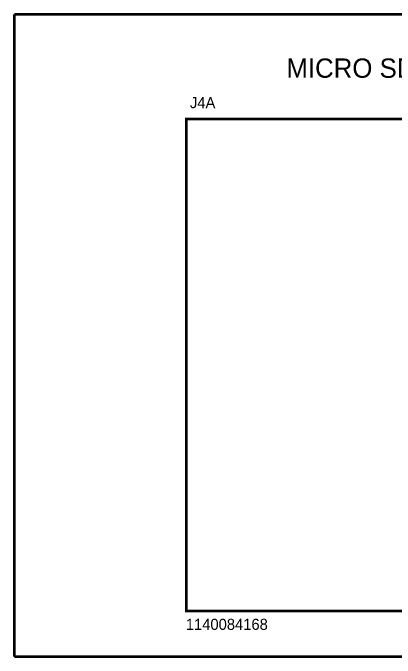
# Model space of a CAD drawing. Header units: inches. Extents: x 0 to 16.9, y 0 to 11.7.
# Drawn here: x 8.262 to 9.974, y 3.813 to 6.699 of the extents above; entities that cross this region are included whole.
import ezdxf

# ---------------------------------------------------------------- set-up
doc = ezdxf.new("R2010")
doc.units = ezdxf.units.IN
doc.header["$MEASUREMENT"] = 0
doc.layers.add('Sheet', color=255, linetype='Continuous')

msp = doc.modelspace()

# ---------------------------------------------------------------- linework, layer by layer
at = {"layer": 'Sheet'}
for points in [[(8.2677, 6.6926, 0.0118, 0.0118, 0), (8.2677, 3.8188, 0.0118, 0.0118, 0)], [(12.991, 6.6922, 0.0118, 0.0118, 0), (8.2677, 6.6922, 0.0118, 0.0118, 0)], [(8.2677, 3.8184, 0.0118, 0.0118, 0), (12.991, 3.8184, 0.0118, 0.0118, 0)]]:
    msp.add_lwpolyline(points, format="xyseb", dxfattribs=at)
for points in [[(9.0385, 6.2234, 0.0118, 0.0118, 0), (11.1382, 6.2234, 0.0118, 0.0118, 0), (11.1382, 4.0233, 0.0118, 0.0118, 0), (9.0385, 4.0233, 0.0118, 0.0118, 0), (9.0385, 6.2234, 0.0118, 0.0118, 0)], [(9.0385, 6.2234, 0.0039, 0.0039, 0), (9.0385, 4.0233, 0.0039, 0.0039, 0), (11.1382, 4.0233, 0.0039, 0.0039, 0), (11.1382, 6.2234, 0.0039, 0.0039, 0), (9.0385, 6.2234, 0.0039, 0.0039, 0), (9.0385, 6.2234, 0.0039, 0.0039, 0)]]:
    msp.add_lwpolyline(points, format="xyseb", close=True, dxfattribs=at)

# ---------------------------------------------------------------- texts
for s, height, p in [('MICRO SD CARD', 0.086431, (9.4867, 6.4083)), ('J4A', 0.04939, (9.0547, 6.2724)), ('1140084168', 0.04939, (9.0362, 3.9388))]:
    msp.add_text(s, height=height, dxfattribs=at).set_placement(p)

doc.saveas('drawing.dxf')
